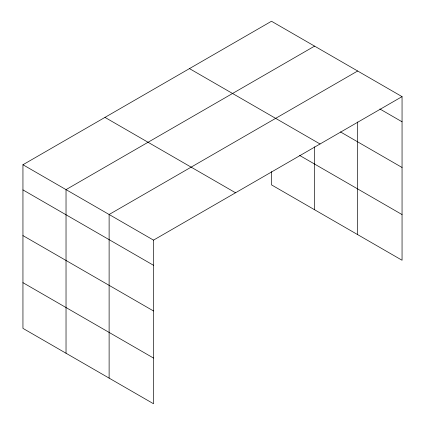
<?xml version="1.0" encoding="UTF-8"?>
<svg xmlns="http://www.w3.org/2000/svg" width="425" height="425" viewBox="0 0 425 425"><rect width="100%" height="100%" fill="white"/><g stroke="black" fill="none" stroke-linecap="round" stroke-linejoin="round"><path stroke-width="0.64" d="M22.945 164.746L153.51 240.13L153.51 403.75L22.945 328.366L22.945 164.746L271.49 21.25L402.055 96.634L402.055 260.254L271.49 184.87L271.49 171.626M314.574 46.128L66.029 189.624L66.029 353.244M357.664 71.002L109.119 214.498L109.119 378.117M153.51 240.13L402.055 96.634M379.86 108.975L402.055 121.789M340.43 131.904L402.055 167.482M189.47 68.606L320.036 143.985M299.641 155.428L402.055 214.561M104.964 117.39L235.53 192.775M22.945 189.901L153.51 265.285M22.945 235.599L153.51 310.978M22.945 282.673L153.51 358.057M357.664 121.986L357.664 234.621M314.574 146.816L314.574 209.748"/></g></svg>
